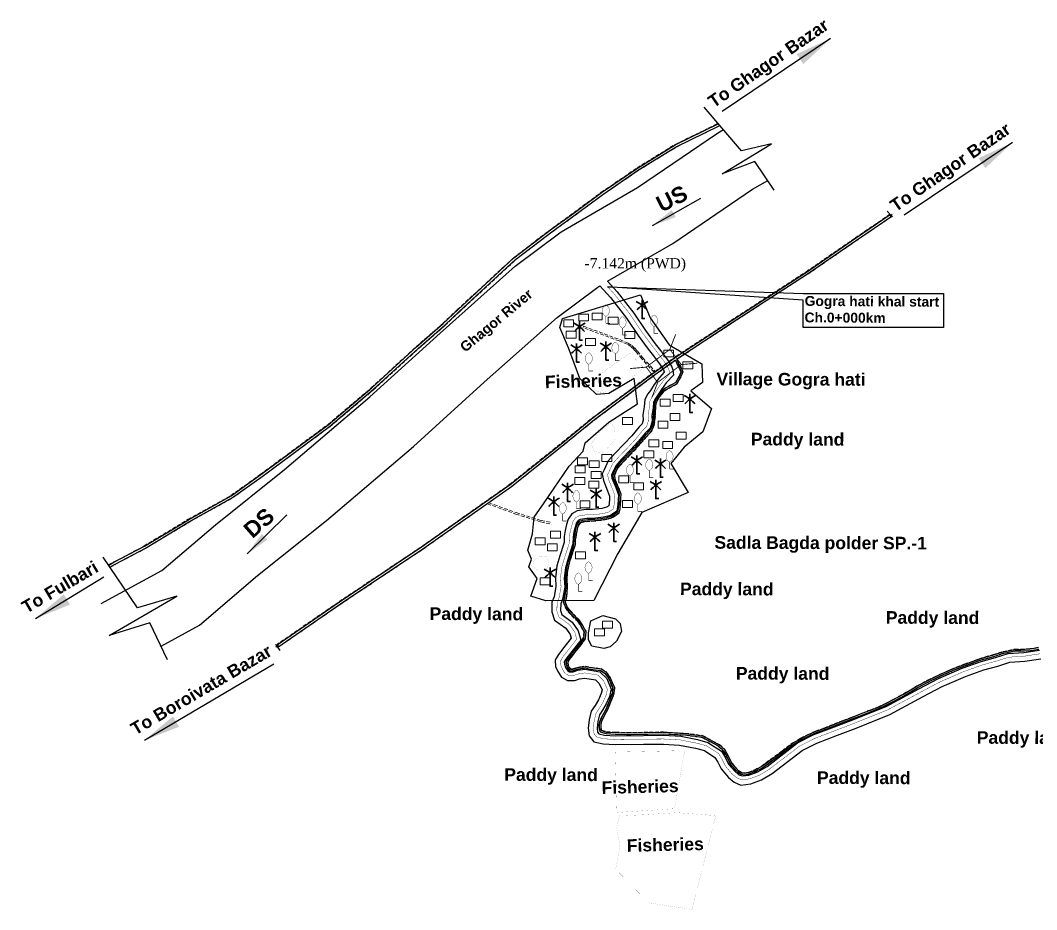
# Model space of a CAD drawing. Header units: millimetres. Extents: x -60726 to 103, y -105149 to -48.
# Drawn here: x -59282 to -57899, y -105149 to -103939 of the extents above; entities that cross this region are included whole.
import ezdxf

# ---------------------------------------------------------------- set-up
doc = ezdxf.new("R2010")
doc.units = ezdxf.units.MM
doc.header["$MEASUREMENT"] = 0
for name, pattern in [('DASHED2', [0.375, 0.25, -0.125]), ('HIDDENX2', [0.75, 0.5, -0.25]), ('PHANTOM2', [1.25, 0.625, -0.125, 0.125, -0.125, 0.125, -0.125])]:
    doc.linetypes.add(name, pattern=pattern)
for name, color, linetype in [('BC RD', 31, 'Continuous'), ('HBB RD', 241, 'Continuous'), ('Khal', 4, 'Continuous'), ('Proposed khal', 1, 'Continuous'), ('RIVER', 150, 'Continuous'), ('TEXT', 5, 'Continuous'), ('Trees', 77, 'Continuous')]:
    doc.layers.add(name, color=color, linetype=linetype)
for name, color, linetype, lineweight in [('Earthan Road', 7, 'DASHED2', 9), ('Existing Str', 7, 'PHANTOM2', 35), ('HOUSE', 144, 'Continuous', 18), ('OUTLINE', 7, 'Continuous', 15), ('Pond or Ditch', 7, 'Continuous', 9)]:
    doc.layers.add(name, color=color, linetype=linetype, lineweight=lineweight)
doc.styles.add('b', font='times.ttf')
doc.styles.get("Standard").update_dxf_attribs({"font": 'arial.ttf'})
doc.styles.add('sum', font='arialbd.ttf')
doc.dimstyles.get("Standard").update_dxf_attribs({"dimtxt": 0.18, "dimasz": 0.18, "dimexe": 0.18, "dimexo": 0.0625, "dimgap": 0.09, "dimtad": 0, "dimtih": 1, "dimtoh": 1, "dimdec": 4, "dimzin": 0, "dimdsep": 46, "dimtxsty": 'Standard', "dimblk": 'DATUMBLANK', "dimcen": 0.09, "dimadec": 0, "dimazin": 0, "dimtfac": 1, "dimtdec": 4, "dimtofl": 0, "dimtmove": 0, "dimatfit": 3, "dimfxl": 1, "dimtolj": 1, "dimtzin": 0, "dimarcsym": 0})

# ---------------------------------------------------------------- blocks, each defined once
blk = doc.blocks.new('A$C628710F4')
at = {"layer": 'Trees', "color": 3, "lineweight": 30}
blk.add_lwpolyline([(4.88, 15.85), (4.88, 0), (7.33, 0)], dxfattribs=at)
for centre, start, end in [((-14.26, -13.09), 41.24911, 62.67823), ((24.02, -13.09), 117.32177, 138.75089)]:
    blk.add_arc(centre, 31.06, start, end, dxfattribs=at)
blk = doc.blocks.new('A$C00BC48C8')
at = {"layer": 'Trees', "color": 3, "linetype": 'Continuous', "const_width": 0.179}
blk.add_lwpolyline([(1.74, 3.81, 0.606435), (1.74, 10.01, 0.606435)], format="xyb", close=True, dxfattribs=at)
at = {"layer": 'Trees', "color": 3, "linetype": 'Continuous', "const_width": 0.319}
for points in [[(1.74, 3.81), (1.74, 0.16)], [(1.74, 0.16), (3.9, 0.16)]]:
    blk.add_lwpolyline(points, dxfattribs=at)
blk = doc.blocks.new('A$C3F38328A')
at = {"layer": 'Khal', "lineweight": 25, "ltscale": 0.1, "xscale": 1.599999999998545, "yscale": 1.600000000005821, "zscale": 1.6}
blk.add_blockref('A$C00BC48C8', (0.37, 0), dxfattribs=at)
blk = doc.blocks.new('A$C009E12FC')
at = {"layer": 'Existing Str', "linetype": 'Continuous', "const_width": 1.2}
for points in [[(0.3, 49.7), (18.9, 38.1), (59.2, 38.1), (77.8, 49.7)], [(18.9, 12.1), (18.9, 38.1)], [(59.2, 12.1), (59.2, 38.1)], [(0.3, 0.5), (18.9, 12.1), (59.2, 12.1), (77.8, 0.5)]]:
    blk.add_lwpolyline(points, dxfattribs=at)
blk = doc.blocks.new('_DatumBlank')
at = {"color": 0, "linetype": 'ByBlock', "lineweight": -2}
for p, q in [((0, 0.577), (-1, 0)), ((0, -0.577), (0, 0.577)), ((-1, 0), (0, -0.577))]:
    blk.add_line(p, q, dxfattribs=at)
blk = doc.blocks.new('A$C5B990698')
at = {"layer": 'TEXT', "color": 0, "lineweight": 25}
blk.add_leader([(0, 110.8), (26.4, 0)], dimstyle='Standard', override={"dimscale": 0.5, "dimasz": 100, "dimgap": 0.09, "dimtad": 0}, dxfattribs=at)

msp = doc.modelspace()

# ---------------------------------------------------------------- linework, layer by layer
at = {"layer": 'BC RD', "lineweight": 25, "ltscale": 0.1}
for points in [[(-59161.8, -104680.8), (-59154.4, -104676.6), (-59113.1, -104654.8), (-59053.2, -104618.6), (-58994.9, -104586), (-58954.6, -104557.2), (-58862.8, -104489.3), (-58803.6, -104439.2), (-58742.6, -104383.3), (-58706.3, -104351.8), (-58686.6, -104333), (-58610, -104262.3), (-58558.4, -104222.9), (-58528.4, -104201.2), (-58490.9, -104173.4), (-58442.1, -104140), (-58390.6, -104108.3), (-58351.5, -104089.2), (-58332, -104079.6)], [(-59160.1, -104683.3), (-59152.9, -104679.2), (-59111.6, -104657.4), (-59051.7, -104621.1), (-58993.3, -104588.6), (-58952.9, -104559.7), (-58860.9, -104491.7), (-58801.6, -104441.5), (-58740.6, -104385.6), (-58704.3, -104354), (-58684.5, -104335.2), (-58608.1, -104264.6), (-58556.7, -104225.4), (-58526.7, -104203.6), (-58489.2, -104175.9), (-58440.5, -104142.5), (-58389.1, -104111), (-58350.2, -104091.9), (-58329.9, -104081.9)], [(-58102, -104198.6), (-58097.3, -104204.1), (-58095.5, -104203.2), (-58098.2, -104205.2), (-58096.7, -104204.5), (-58094.9, -104206.6)], [(-58933.5, -104789.7), (-58847.7, -104730.6), (-58735.7, -104655.8), (-58615.4, -104570.9), (-58544.1, -104513.9), (-58502, -104479.7), (-58425.4, -104422.7), (-58389, -104396.6), (-58314.5, -104347.9), (-58212, -104281.5), (-58145.3, -104235.6), (-58098, -104203.2)], [(-58388.4, -104399.9), (-58387.3, -104399.1), (-58312.9, -104350.4), (-58210.3, -104284), (-58143.6, -104238), (-58095.9, -104205.4)], [(-58931.5, -104792), (-58846, -104733.1), (-58734, -104658.3), (-58613.6, -104573.3), (-58542.3, -104516.3), (-58500.2, -104482.1), (-58423.6, -104425.2), (-58390.1, -104401.1)], [(-58928.4, -104796.9), (-58932.1, -104790.9), (-58934.2, -104791.8), (-58931, -104789.6), (-58932.9, -104790.4), (-58934.7, -104788.3)]]:
    msp.add_lwpolyline(points, dxfattribs=at)
at = {"layer": 'Earthan Road', "color": 7, "linetype": 'HIDDENX2', "ltscale": 10}
for points in [[(-59162.1, -104680.4), (-59154.6, -104676.2), (-59113.3, -104654.3), (-59053.5, -104618.1), (-58995.2, -104585.6), (-58954.9, -104556.8), (-58863.1, -104488.9), (-58803.9, -104438.9), (-58742.9, -104383), (-58706.7, -104351.4), (-58686.9, -104332.7), (-58610.3, -104261.9), (-58558.7, -104222.5), (-58528.7, -104200.8), (-58491.2, -104173), (-58442.4, -104139.6), (-58390.8, -104107.9), (-58351.8, -104088.7), (-58332.3, -104079.2)], [(-59159.8, -104683.7), (-59152.7, -104679.7), (-59111.3, -104657.8), (-59051.4, -104621.6), (-58993, -104589), (-58952.6, -104560.1), (-58860.6, -104492.1), (-58801.3, -104441.9), (-58740.2, -104386), (-58704, -104354.4), (-58684.2, -104335.6), (-58607.8, -104265), (-58556.4, -104225.8), (-58526.4, -104204), (-58488.9, -104176.3), (-58440.2, -104143), (-58388.9, -104111.4), (-58350, -104092.3), (-58329.6, -104082.3)], [(-58417.8, -104416.7), (-58389.3, -104396.2), (-58314.8, -104347.4), (-58212.3, -104281.1), (-58145.6, -104235.1), (-58098.3, -104202.9)], [(-58387.8, -104400.1), (-58387, -104399.5), (-58312.6, -104350.8), (-58210.1, -104284.4), (-58143.3, -104238.4), (-58095.6, -104205.8)], [(-58419.4, -104417.8), (-58436.1, -104399.6), (-58443.4, -104390.6), (-58447, -104386.7), (-58450.9, -104383.1), (-58455.8, -104379.9), (-58466.7, -104375.4), (-58515.9, -104357.2), (-58515.3, -104355.3), (-58466, -104373.5), (-58454.8, -104378.2), (-58449.6, -104381.5), (-58445.6, -104385.3), (-58441.9, -104389.3), (-58434.6, -104398.3), (-58417.8, -104416.7)], [(-58644.3, -104595.6), (-58613.3, -104573.7), (-58541.9, -104516.6), (-58499.9, -104482.5), (-58423.3, -104425.6), (-58390.3, -104401.9)], [(-58390.3, -104401.9), (-58388.1, -104407.7), (-58385.3, -104412.2), (-58383.1, -104417.3), (-58385.2, -104422.7), (-58390.3, -104431.7), (-58404.8, -104439.6), (-58407.9, -104441.7), (-58413.8, -104449.4), (-58416.4, -104453.7), (-58419, -104458), (-58419.8, -104463.4), (-58420.6, -104477.9), (-58422, -104489.6), (-58424.9, -104496.4), (-58431.6, -104503.5), (-58446.1, -104520), (-58453.9, -104528.4), (-58460, -104534.7), (-58467.8, -104542.9), (-58471, -104547), (-58473.8, -104552.3), (-58476, -104558.4), (-58475.1, -104564), (-58472.7, -104570.1), (-58468.7, -104579.8), (-58467.2, -104583.8), (-58467.6, -104589.7), (-58467.9, -104597.4), (-58468.6, -104603.5), (-58469.7, -104608.2), (-58473.5, -104610.8), (-58478.5, -104613.7), (-58484, -104615.5), (-58491.6, -104616.8), (-58500, -104617.7), (-58507.1, -104618.1), (-58516.7, -104619.1), (-58521.4, -104620.6), (-58524.5, -104624.4), (-58526.6, -104630.7), (-58527.7, -104638), (-58529.1, -104646), (-58529.4, -104652.3), (-58530.6, -104655.9), (-58534.6, -104668.6), (-58536.5, -104673.6), (-58539.4, -104686.3), (-58540.4, -104696.5), (-58540.5, -104702.5), (-58540, -104711), (-58541.1, -104722.3), (-58542.9, -104730.9), (-58540.1, -104738.5), (-58536.3, -104744), (-58531.5, -104748.9), (-58523.7, -104756.9), (-58518.8, -104764.1), (-58514.9, -104771.2), (-58515.7, -104779.6), (-58519.8, -104785.3), (-58523.7, -104790.5), (-58531.5, -104800.2), (-58534.4, -104804.1), (-58537.1, -104807.1), (-58538.5, -104809.8), (-58539.4, -104813.2), (-58538.7, -104817.7), (-58537.3, -104820.9), (-58534.5, -104824.2), (-58530.4, -104824.9), (-58524.6, -104823.2), (-58519.4, -104821.8), (-58512.9, -104820.9), (-58506, -104822.5), (-58492.4, -104824.2), (-58486.3, -104828.2), (-58481.3, -104835.2), (-58478.6, -104841.4), (-58475.9, -104847.6), (-58476.5, -104854.3), (-58478.2, -104859.3), (-58482, -104868.3), (-58484.6, -104875.2), (-58489.1, -104883.8), (-58491.4, -104888), (-58493.3, -104892.4), (-58494.4, -104897.2), (-58494.6, -104901.1), (-58494, -104904.8), (-58492.9, -104907.6), (-58484.5, -104910.2), (-58471.9, -104910.9), (-58455.5, -104911.4), (-58406.6, -104910.4), (-58377.4, -104912.1), (-58353.8, -104915.3), (-58332.3, -104926.9), (-58325.1, -104933.7), (-58320.8, -104941.4), (-58315.6, -104951.7), (-58311.2, -104956.9), (-58306.2, -104962.2), (-58300.9, -104965.6), (-58295.7, -104966.3), (-58290, -104965.1), (-58281.9, -104962.1), (-58271.6, -104956.6), (-58243.1, -104935.6), (-58229.1, -104924.9), (-58218.8, -104918.9), (-58208.9, -104913.9), (-58199.2, -104909.3), (-58187.1, -104905), (-58161.4, -104894.8), (-58151.6, -104891.2), (-58135, -104884.6), (-58123.7, -104880.1), (-58114, -104876.4), (-58103.5, -104871.4), (-58092.1, -104865.6), (-58078.5, -104858.2), (-58069.4, -104853.1), (-58060.3, -104847.5), (-58045.7, -104839.9), (-58029.1, -104831.8), (-58014, -104824.9), (-57996.5, -104818.2), (-57975.2, -104810.4), (-57956.8, -104805.2), (-57943.5, -104800.9), (-57928, -104797.7), (-57920.3, -104797.8), (-57907.6, -104797.1), (-57895.8, -104795.2)], [(-58387.8, -104400.1), (-58385.4, -104406.4), (-58382.7, -104410.8), (-58379.9, -104417.2), (-58382.5, -104424), (-58388.1, -104433.9), (-58403.2, -104442.2), (-58405.8, -104443.9), (-58411.3, -104451.1), (-58413.8, -104455.2), (-58416.1, -104459.1), (-58416.8, -104463.7), (-58417.6, -104478.2), (-58419, -104490.4), (-58422.4, -104498.1), (-58429.4, -104505.5), (-58443.9, -104522), (-58451.8, -104530.4), (-58457.8, -104536.7), (-58465.5, -104544.8), (-58468.5, -104548.6), (-58471.1, -104553.6), (-58472.9, -104558.7), (-58472.1, -104563.2), (-58469.9, -104569), (-58465.9, -104578.7), (-58464.2, -104583.4), (-58464.6, -104589.9), (-58464.9, -104597.7), (-58465.6, -104604), (-58467.1, -104610), (-58471.9, -104613.4), (-58477.2, -104616.5), (-58483.3, -104618.5), (-58491.2, -104619.8), (-58499.8, -104620.7), (-58506.9, -104621.1), (-58516.1, -104622), (-58519.6, -104623.2), (-58521.8, -104625.9), (-58523.7, -104631.4), (-58524.7, -104638.5), (-58526.1, -104646.4), (-58526.4, -104652.8), (-58527.7, -104656.8), (-58531.8, -104669.6), (-58533.6, -104674.4), (-58536.5, -104686.8), (-58537.4, -104696.7), (-58537.5, -104702.4), (-58537, -104711.1), (-58538.1, -104722.8), (-58539.8, -104730.6), (-58537.4, -104737.1), (-58534, -104742), (-58529.3, -104746.8), (-58521.4, -104755), (-58516.3, -104762.6), (-58511.8, -104770.5), (-58512.8, -104780.7), (-58517.4, -104787), (-58521.4, -104792.4), (-58529.1, -104802), (-58532.1, -104806), (-58534.6, -104808.8), (-58535.7, -104811), (-58536.4, -104813.3), (-58535.8, -104816.8), (-58534.7, -104819.3), (-58532.9, -104821.4), (-58530.6, -104821.8), (-58525.4, -104820.3), (-58520, -104818.9), (-58512.8, -104817.9), (-58505.5, -104819.5), (-58491.3, -104821.3), (-58484.1, -104826.1), (-58478.7, -104833.7), (-58475.9, -104840.2), (-58472.8, -104847.1), (-58473.5, -104855), (-58475.4, -104860.4), (-58479.2, -104869.4), (-58481.9, -104876.4), (-58486.5, -104885.2), (-58488.6, -104889.3), (-58490.4, -104893.3), (-58491.4, -104897.6), (-58491.5, -104901), (-58491.1, -104904), (-58490.6, -104905.1), (-58484, -104907.2), (-58471.8, -104907.9), (-58455.5, -104908.4), (-58406.6, -104907.4), (-58377.1, -104909.1), (-58352.9, -104912.4), (-58330.5, -104924.5), (-58322.7, -104931.8), (-58318.2, -104940), (-58313.1, -104950), (-58309, -104954.9), (-58304.3, -104959.9), (-58299.9, -104962.7), (-58295.8, -104963.3), (-58290.8, -104962.3), (-58283.1, -104959.4), (-58273.2, -104954), (-58244.9, -104933.2), (-58230.8, -104922.4), (-58220.2, -104916.2), (-58210.2, -104911.2), (-58200.3, -104906.5), (-58188.1, -104902.2), (-58162.4, -104892), (-58152.7, -104888.4), (-58136.1, -104881.8), (-58124.8, -104877.3), (-58115.2, -104873.7), (-58104.8, -104868.7), (-58093.5, -104862.9), (-58079.9, -104855.6), (-58070.9, -104850.5), (-58061.7, -104844.9), (-58047.1, -104837.2), (-58030.4, -104829.1), (-58015.1, -104822.2), (-57997.6, -104815.4), (-57976.2, -104807.5), (-57957.7, -104802.3), (-57944.3, -104798), (-57928.3, -104794.7), (-57920.3, -104794.8), (-57907.9, -104794.1), (-57896.2, -104792.3)], [(-58933.8, -104789.3), (-58848, -104730.2), (-58736, -104655.4), (-58615.7, -104570.5), (-58544.5, -104513.5), (-58502.3, -104479.3), (-58425.7, -104422.3), (-58419.4, -104417.8)], [(-58931.2, -104792.4), (-58845.7, -104733.5), (-58733.7, -104658.7), (-58646.3, -104597)], [(-58646.3, -104597), (-58607.6, -104610.9), (-58573.4, -104621.7), (-58558.6, -104624.7)], [(-58644.3, -104595.6), (-58607, -104609), (-58572.9, -104619.8), (-58558.2, -104622.7)]]:
    msp.add_lwpolyline(points, dxfattribs=at)
at = {"layer": 'HBB RD', "lineweight": 25, "ltscale": 0.1}
for points in [[(-58390.1, -104401.1), (-58387.7, -104407.5), (-58384.9, -104412), (-58382.6, -104417.3), (-58384.8, -104422.9), (-58389.9, -104432.1), (-58404.5, -104440), (-58407.5, -104442.1), (-58413.4, -104449.7), (-58416, -104454), (-58418.5, -104458.2), (-58419.3, -104463.5), (-58420.1, -104478), (-58421.5, -104489.8), (-58424.5, -104496.7), (-58431.3, -104503.9), (-58445.7, -104520.3), (-58453.6, -104528.7), (-58459.6, -104535), (-58467.4, -104543.2), (-58470.6, -104547.3), (-58473.4, -104552.5), (-58475.5, -104558.5), (-58474.6, -104563.9), (-58472.3, -104569.9), (-58468.2, -104579.7), (-58466.7, -104583.7), (-58467.1, -104589.8), (-58467.4, -104597.5), (-58468.1, -104603.6), (-58469.3, -104608.5), (-58473.2, -104611.2), (-58478.3, -104614.2), (-58483.9, -104616), (-58491.5, -104617.3), (-58500, -104618.2), (-58507.1, -104618.6), (-58516.6, -104619.6), (-58521.1, -104621), (-58524, -104624.6), (-58526.1, -104630.8), (-58527.2, -104638.1), (-58528.6, -104646.1), (-58528.9, -104652.4), (-58530.1, -104656.1), (-58534.1, -104668.7), (-58536, -104673.7), (-58538.9, -104686.4), (-58539.9, -104696.5), (-58540, -104702.5), (-58539.5, -104711), (-58540.6, -104722.4), (-58542.4, -104730.8), (-58539.7, -104738.3), (-58535.9, -104743.7), (-58531.1, -104748.5), (-58523.3, -104756.5), (-58518.4, -104763.9), (-58514.4, -104771.1), (-58515.2, -104779.8), (-58519.4, -104785.6), (-58523.3, -104790.8), (-58531.1, -104800.5), (-58534.1, -104804.4), (-58536.6, -104807.4), (-58538, -104810), (-58538.9, -104813.2), (-58538.2, -104817.6), (-58536.9, -104820.6), (-58534.3, -104823.7), (-58530.4, -104824.4), (-58524.8, -104822.7), (-58519.5, -104821.3), (-58512.9, -104820.4), (-58505.9, -104822), (-58492.2, -104823.7), (-58485.9, -104827.9), (-58480.9, -104834.9), (-58478.2, -104841.2), (-58475.4, -104847.5), (-58476, -104854.4), (-58477.7, -104859.5), (-58481.5, -104868.5), (-58484.2, -104875.4), (-58488.7, -104884), (-58490.9, -104888.2), (-58492.8, -104892.5), (-58493.9, -104897.2), (-58494.1, -104901.1), (-58493.6, -104904.6), (-58492.5, -104907.2), (-58484.4, -104909.7), (-58471.9, -104910.4), (-58455.5, -104910.9), (-58406.6, -104909.9), (-58377.4, -104911.6), (-58353.7, -104914.8), (-58332, -104926.5), (-58324.7, -104933.4), (-58320.4, -104941.1), (-58315.2, -104951.4), (-58310.8, -104956.6), (-58305.9, -104961.8), (-58300.8, -104965.2), (-58295.7, -104965.8), (-58290.1, -104964.7), (-58282.1, -104961.6), (-58271.8, -104956.2), (-58243.4, -104935.2), (-58229.4, -104924.5), (-58219, -104918.4), (-58209.1, -104913.5), (-58199.4, -104908.8), (-58187.2, -104904.6), (-58161.5, -104894.3), (-58151.8, -104890.7), (-58135.2, -104884.1), (-58123.9, -104879.7), (-58114.2, -104876), (-58103.7, -104871), (-58092.3, -104865.1), (-58078.7, -104857.8), (-58069.6, -104852.7), (-58060.5, -104847.1), (-58045.9, -104839.4), (-58029.3, -104831.3), (-58014.2, -104824.5), (-57996.7, -104817.7), (-57975.4, -104809.9), (-57957, -104804.7), (-57943.6, -104800.4), (-57928.1, -104797.2), (-57920.3, -104797.3), (-57907.6, -104796.6), (-57895.8, -104794.7)], [(-58388.4, -104399.9), (-58385.9, -104406.6), (-58383.1, -104411.1), (-58380.4, -104417.2), (-58383, -104423.8), (-58388.5, -104433.6), (-58403.5, -104441.7), (-58406.2, -104443.6), (-58411.8, -104450.8), (-58414.3, -104455), (-58416.6, -104458.9), (-58417.3, -104463.6), (-58418.1, -104478.1), (-58419.5, -104490.3), (-58422.8, -104497.8), (-58429.8, -104505.2), (-58444.3, -104521.6), (-58452.1, -104530.1), (-58458.2, -104536.4), (-58465.9, -104544.5), (-58468.9, -104548.4), (-58471.5, -104553.4), (-58473.4, -104558.7), (-58472.6, -104563.4), (-58470.4, -104569.2), (-58466.4, -104578.9), (-58464.7, -104583.4), (-58465.1, -104589.9), (-58465.4, -104597.6), (-58466.1, -104603.9), (-58467.5, -104609.7), (-58472.1, -104612.9), (-58477.4, -104616), (-58483.4, -104618), (-58491.3, -104619.3), (-58499.8, -104620.2), (-58506.9, -104620.6), (-58516.2, -104621.6), (-58519.9, -104622.7), (-58522.2, -104625.6), (-58524.2, -104631.3), (-58525.2, -104638.4), (-58526.6, -104646.3), (-58526.9, -104652.7), (-58528.2, -104656.7), (-58532.2, -104669.4), (-58534.1, -104674.3), (-58537, -104686.7), (-58537.9, -104696.6), (-58538, -104702.4), (-58537.5, -104711.1), (-58538.6, -104722.7), (-58540.3, -104730.7), (-58537.9, -104737.4), (-58534.4, -104742.4), (-58529.7, -104747.1), (-58521.8, -104755.3), (-58516.7, -104762.8), (-58512.3, -104770.7), (-58513.2, -104780.5), (-58517.8, -104786.7), (-58521.7, -104792), (-58529.5, -104801.7), (-58532.5, -104805.7), (-58535, -104808.5), (-58536.2, -104810.8), (-58536.9, -104813.3), (-58536.3, -104817), (-58535.1, -104819.6), (-58533.2, -104821.9), (-58530.6, -104822.4), (-58525.3, -104820.8), (-58519.9, -104819.3), (-58512.8, -104818.4), (-58505.6, -104820), (-58491.5, -104821.8), (-58484.5, -104826.4), (-58479.2, -104834), (-58476.4, -104840.4), (-58473.3, -104847.2), (-58474, -104854.9), (-58475.8, -104860.2), (-58479.7, -104869.2), (-58482.4, -104876.2), (-58486.9, -104884.9), (-58489.1, -104889.1), (-58490.9, -104893.2), (-58491.9, -104897.5), (-58492, -104901), (-58491.6, -104904.1), (-58491, -104905.5), (-58484.1, -104907.7), (-58471.8, -104908.4), (-58455.5, -104908.9), (-58406.6, -104907.9), (-58377.2, -104909.6), (-58353, -104912.9), (-58330.8, -104924.9), (-58323.1, -104932.1), (-58318.6, -104940.2), (-58313.5, -104950.3), (-58309.3, -104955.2), (-58304.6, -104960.3), (-58300.1, -104963.2), (-58295.8, -104963.8), (-58290.7, -104962.7), (-58282.9, -104959.8), (-58272.9, -104954.5), (-58244.6, -104933.6), (-58230.5, -104922.8), (-58220, -104916.7), (-58210, -104911.7), (-58200.2, -104907), (-58187.9, -104902.7), (-58162.3, -104892.5), (-58152.5, -104888.8), (-58135.9, -104882.2), (-58124.6, -104877.8), (-58115, -104874.1), (-58104.6, -104869.2), (-58093.3, -104863.4), (-58079.7, -104856), (-58070.6, -104850.9), (-58061.5, -104845.4), (-58046.8, -104837.6), (-58030.2, -104829.5), (-58014.9, -104822.6), (-57997.4, -104815.8), (-57976, -104808), (-57957.5, -104802.8), (-57944.2, -104798.5), (-57928.3, -104795.2), (-57920.3, -104795.3), (-57907.8, -104794.6), (-57896.1, -104792.8)]]:
    msp.add_lwpolyline(points, dxfattribs=at)
at = {"layer": 'HOUSE'}
for points in [[(-58521.9, -104348.1), (-58508.4, -104348.1), (-58508.4, -104338.7), (-58521.9, -104338.7), (-58521.9, -104348.1)], [(-58503.7, -104346.7), (-58490.2, -104346.7), (-58490.2, -104337.3), (-58503.7, -104337.3), (-58503.7, -104346.7)], [(-58542.3, -104356.1), (-58528.8, -104356.1), (-58528.8, -104346.7), (-58542.3, -104346.7), (-58542.3, -104356.1)], [(-58481.7, -104352.5), (-58468.2, -104352.5), (-58468.2, -104343), (-58481.7, -104343), (-58481.7, -104352.5)], [(-58538.9, -104371.5), (-58525.4, -104371.5), (-58525.4, -104362), (-58538.9, -104362), (-58538.9, -104371.5)], [(-58459.1, -104371.8), (-58445.6, -104371.8), (-58445.6, -104362.4), (-58459.1, -104362.4), (-58459.1, -104371.8)], [(-58512.6, -104381.4), (-58499.1, -104381.4), (-58499.1, -104371.9), (-58512.6, -104371.9), (-58512.6, -104381.4)], [(-58406.2, -104397.1), (-58392.7, -104397.1), (-58392.7, -104387.7), (-58406.2, -104387.7), (-58406.2, -104397.1)], [(-58380, -104413.1), (-58366.5, -104413.1), (-58366.5, -104403.7), (-58380, -104403.7), (-58380, -104413.1)], [(-58393.4, -104457.6), (-58379.9, -104457.6), (-58379.9, -104448.1), (-58393.4, -104448.1), (-58393.4, -104457.6)], [(-58411.1, -104464.3), (-58397.6, -104464.3), (-58397.6, -104454.8), (-58411.1, -104454.8), (-58411.1, -104464.3)], [(-58397.6, -104483.5), (-58384.1, -104483.5), (-58384.1, -104474), (-58397.6, -104474), (-58397.6, -104483.5)], [(-58462.4, -104489), (-58448.9, -104489), (-58448.9, -104479.6), (-58462.4, -104479.6), (-58462.4, -104489)], [(-58413.9, -104494), (-58400.4, -104494), (-58400.4, -104484.6), (-58413.9, -104484.6), (-58413.9, -104494)], [(-58389.3, -104508.8), (-58375.8, -104508.8), (-58375.8, -104499.4), (-58389.3, -104499.4), (-58389.3, -104508.8)], [(-58426.4, -104519.6), (-58412.9, -104519.6), (-58412.9, -104510.1), (-58426.4, -104510.1), (-58426.4, -104519.6)], [(-58407.6, -104521.7), (-58394.1, -104521.7), (-58394.1, -104512.2), (-58407.6, -104512.2), (-58407.6, -104521.7)], [(-58523.5, -104543.8), (-58510, -104543.8), (-58510, -104534.3), (-58523.5, -104534.3), (-58523.5, -104543.8)], [(-58490.5, -104539.6), (-58477, -104539.6), (-58477, -104530.1), (-58490.5, -104530.1), (-58490.5, -104539.6)], [(-58433.3, -104534.6), (-58419.8, -104534.6), (-58419.8, -104525.1), (-58433.3, -104525.1), (-58433.3, -104534.6)], [(-58526.5, -104555), (-58513, -104555), (-58513, -104545.5), (-58526.5, -104545.5), (-58526.5, -104555)], [(-58507.7, -104547.7), (-58494.2, -104547.7), (-58494.2, -104538.3), (-58507.7, -104538.3), (-58507.7, -104547.7)], [(-58527.2, -104570.8), (-58513.7, -104570.8), (-58513.7, -104561.3), (-58527.2, -104561.3), (-58527.2, -104570.8)], [(-58504.8, -104562.4), (-58491.3, -104562.4), (-58491.3, -104553), (-58504.8, -104553), (-58504.8, -104562.4)], [(-58467.5, -104568.4), (-58454, -104568.4), (-58454, -104558.9), (-58467.5, -104558.9), (-58467.5, -104568.4)], [(-58508.1, -104575.7), (-58494.6, -104575.7), (-58494.6, -104566.2), (-58508.1, -104566.2), (-58508.1, -104575.7)], [(-58447.1, -104578), (-58433.6, -104578), (-58433.6, -104568.5), (-58447.1, -104568.5), (-58447.1, -104578)], [(-58520.1, -104602.4), (-58506.6, -104602.4), (-58506.6, -104592.9), (-58520.1, -104592.9), (-58520.1, -104602.4)], [(-58462.3, -104602), (-58448.8, -104602), (-58448.8, -104592.5), (-58462.3, -104592.5), (-58462.3, -104602)], [(-58581, -104652.7), (-58567.5, -104652.7), (-58567.5, -104643.3), (-58581, -104643.3), (-58581, -104652.7)], [(-58560.1, -104643.9), (-58546.6, -104643.9), (-58546.6, -104634.4), (-58560.1, -104634.4), (-58560.1, -104643.9)], [(-58564.6, -104660.9), (-58551.1, -104660.9), (-58551.1, -104651.5), (-58564.6, -104651.5), (-58564.6, -104660.9)], [(-58526.3, -104671.9), (-58512.8, -104671.9), (-58512.8, -104662.4), (-58526.3, -104662.4), (-58526.3, -104671.9)], [(-58574.5, -104707.2), (-58561, -104707.2), (-58561, -104697.7), (-58574.5, -104697.7), (-58574.5, -104707.2)], [(-58500.4, -104776.9), (-58486.9, -104776.9), (-58486.9, -104767.4), (-58500.4, -104767.4), (-58500.4, -104776.9)], [(-58489.3, -104766.1), (-58475.8, -104766.1), (-58475.8, -104756.7), (-58489.3, -104756.7), (-58489.3, -104766.1)]]:
    msp.add_lwpolyline(points, dxfattribs=at)
at = {"layer": 'Khal', "lineweight": 25, "ltscale": 0.1}
for points in [[(-58255.7, -104169.9), (-58282.4, -104130.9), (-58326.5, -104147.7), (-58259.3, -104106.8), (-58300.4, -104116.5), (-58351.2, -104057)], [(-58566.6, -104728.9), (-58587, -104722.8), (-58578.5, -104698.9), (-58589.6, -104682.9), (-58586.1, -104672.4), (-58591, -104660.2), (-58584.6, -104637.8), (-58582.3, -104615.4), (-58569.1, -104595.9), (-58535, -104545.7), (-58515.9, -104525.2), (-58513.1, -104514.1), (-58481, -104485.8), (-58442, -104461), (-58446.2, -104426.3), (-58480.9, -104447), (-58497.8, -104448.2), (-58520.5, -104426.3), (-58536, -104384.8), (-58547.4, -104356.8), (-58544.1, -104344.7), (-58437.9, -104312.4), (-58424.7, -104343.7), (-58398.7, -104380.8), (-58354.2, -104406.7), (-58353.6, -104431.7), (-58369.4, -104443.4), (-58341.3, -104467.4), (-58353, -104499), (-58378.2, -104520.1), (-58396.4, -104542.3), (-58372.8, -104581.5), (-58436, -104608.8), (-58468.6, -104664.6), (-58501.3, -104728.8), (-58566.6, -104728.9)], [(-59081.6, -104809.6), (-59105.4, -104759.1), (-59160.9, -104776.3), (-59068.8, -104722.6), (-59122.3, -104738.8), (-59169.3, -104669.8)], [(-58505.2, -104756.1), (-58488.9, -104749.1), (-58471.7, -104753.5), (-58465.4, -104760), (-58463.7, -104770.6), (-58470.4, -104783.9), (-58479, -104791.9), (-58487.8, -104794.1), (-58503.9, -104791), (-58508.5, -104782.1), (-58508.5, -104772.8), (-58505.2, -104756.1)]]:
    msp.add_lwpolyline(points, dxfattribs=at)
at = {"layer": 'Pond or Ditch', "color": 4, "const_width": 0.0842}
for points in [[(-58506.5, -104430.6), (-58452.4, -104391.9), (-58433.3, -104412), (-58463.5, -104436.6), (-58481.8, -104444.2), (-58492.7, -104445.6), (-58499.7, -104441.9), (-58506.5, -104430.6)], [(-58504.9, -104515), (-58499.4, -104506.8), (-58494.2, -104500), (-58487.7, -104494.2), (-58480.4, -104488.7), (-58477.1, -104486.8), (-58473.6, -104494.5), (-58472.8, -104501.1), (-58473, -104509.7), (-58478.8, -104517.6), (-58486, -104524.3), (-58491.2, -104527.5), (-58499.1, -104526), (-58501.5, -104524.3), (-58504.9, -104515)], [(-58568, -104686.9), (-58577.3, -104686.5), (-58582.2, -104685), (-58584.1, -104677.8), (-58580, -104671.3), (-58573.1, -104668.2), (-58565.9, -104668.9), (-58562.8, -104675.7), (-58564.1, -104683.9), (-58568, -104686.9)], [(-58466.8, -104934.9), (-58377.8, -104932.9), (-58391.4, -105012), (-58469.8, -105017.2), (-58472.3, -104934.9), (-58466.8, -104934.9)], [(-58466.4, -105021.7), (-58432.9, -105020.3), (-58388, -105017.4), (-58335.3, -105021.4), (-58367.8, -105149.4), (-58427, -105139.9), (-58471.5, -105094.5), (-58465.8, -105063), (-58470.3, -105037.2), (-58466.4, -105021.7)]]:
    msp.add_lwpolyline(points, dxfattribs=at)
at = {"layer": 'Proposed khal', "lineweight": 25, "ltscale": 0.1}
for points in [[(-58482.5, -104294.1), (-58469.5, -104308.4), (-58447.1, -104337.5), (-58431.2, -104361.1), (-58417.8, -104379.1), (-58410.5, -104388.4), (-58401, -104400.9), (-58395.7, -104409.6), (-58393.9, -104414.5), (-58392.9, -104421.8), (-58402.7, -104432.5), (-58409.2, -104441.6), (-58414.6, -104449.6), (-58417.4, -104453.6), (-58420, -104458.5), (-58420.7, -104466.4), (-58422.5, -104476.6), (-58422.1, -104484.6), (-58424.8, -104494.1), (-58430.8, -104500.4), (-58440.8, -104512.4), (-58451.2, -104523.6), (-58463.5, -104536.4), (-58471.6, -104545.4), (-58476.3, -104555.8), (-58477.4, -104558), (-58476.6, -104562), (-58471.5, -104574.8), (-58467.7, -104584.7), (-58468.2, -104591.7), (-58468.6, -104598), (-58469.9, -104606.8), (-58478.8, -104612.7), (-58488, -104615.4), (-58502.6, -104616.9), (-58511, -104616.9), (-58519.9, -104618.3), (-58522.8, -104619.9), (-58525.2, -104623.3), (-58526.7, -104628.6), (-58528.6, -104635.7), (-58529.6, -104642.6), (-58529.8, -104651.7), (-58536.3, -104671.3), (-58540, -104684), (-58541.7, -104698), (-58540.8, -104710.4), (-58543.9, -104726.8), (-58546.4, -104733.3), (-58546.6, -104742.2), (-58544.7, -104747.8), (-58530.9, -104758), (-58522.5, -104769.7), (-58519.1, -104782.4), (-58531.4, -104798.1), (-58539.6, -104808.6), (-58541.6, -104812.2), (-58541.6, -104812.2), (-58541.4, -104815.5), (-58539.7, -104819.6), (-58536.8, -104824.3), (-58534.3, -104825.6), (-58529.3, -104825.6), (-58523.3, -104823.6), (-58513.5, -104822.2), (-58493.2, -104825.6), (-58483.7, -104835), (-58477.6, -104849.1), (-58479.8, -104859.1), (-58484.4, -104869.4), (-58489.5, -104878), (-58493.7, -104884.3), (-58496, -104893.2), (-58496.9, -104902.5), (-58496.2, -104908), (-58494.5, -104910.2), (-58486.9, -104912), (-58471.9, -104912.7), (-58433.8, -104912.3), (-58406.4, -104912.1), (-58383.1, -104913.4), (-58360.4, -104918), (-58346, -104921.7), (-58327.6, -104933.6), (-58322.1, -104942.9), (-58317.9, -104951.2), (-58309.6, -104961.1), (-58304.1, -104965.7), (-58299.6, -104967.5), (-58290.5, -104966.5), (-58278.2, -104961.9), (-58265.6, -104954.4), (-58224, -104922.5), (-58202.6, -104911.7), (-58173.9, -104900.7), (-58148.8, -104891.1), (-58103.6, -104872.9), (-58058.9, -104849), (-58032.3, -104834.9), (-57999.8, -104820.8), (-57974.2, -104811.6), (-57954.6, -104806.2), (-57937.4, -104800.8), (-57916, -104799.4), (-57894.8, -104796.2)], [(-58493.1, -104300.2), (-58478.7, -104316.1), (-58456.8, -104344.5), (-58441, -104368), (-58427.3, -104386.3), (-58420, -104395.7), (-58410.9, -104407.7), (-58406.6, -104414.8), (-58405.6, -104417.4), (-58405.5, -104417.8), (-58412.1, -104424.9), (-58419.1, -104434.8), (-58424.4, -104442.8), (-58427.7, -104447.3), (-58431.7, -104455.1), (-58432.6, -104464.8), (-58434.6, -104475.9), (-58434.2, -104483.2), (-58435.5, -104488), (-58439.8, -104492.4), (-58449.8, -104504.5), (-58459.9, -104515.4), (-58472.3, -104528.2), (-58481.7, -104538.7), (-58487.2, -104550.7), (-58489.9, -104556.3), (-58488.2, -104565.4), (-58482.7, -104579.2), (-58479.9, -104586.4), (-58480.2, -104590.9), (-58480.6, -104596.8), (-58481, -104599.8), (-58483.9, -104601.7), (-58490.3, -104603.5), (-58503.2, -104604.9), (-58511.9, -104604.9), (-58523.9, -104606.7), (-58531.1, -104610.8), (-58536.1, -104618.1), (-58538.3, -104625.4), (-58540.4, -104633.4), (-58541.5, -104641.6), (-58541.7, -104649.6), (-58547.7, -104667.7), (-58551.8, -104681.5), (-58553.7, -104697.7), (-58552.9, -104709.7), (-58555.5, -104723.6), (-58558.3, -104731), (-58558.7, -104744.1), (-58554.8, -104755.2), (-58539.6, -104766.5), (-58533.5, -104774.9), (-58532.3, -104779.7), (-58540.8, -104790.7), (-58549.6, -104801.9), (-58552.2, -104806.6), (-58553.8, -104809.7), (-58553.3, -104818.3), (-58550.4, -104825.1), (-58545.4, -104833.2), (-58537.2, -104837.7), (-58527.3, -104837.5), (-58520.6, -104835.4), (-58513.6, -104834.3), (-58498.9, -104836.8), (-58493.9, -104841.8), (-58490.2, -104850.3), (-58491.3, -104855.3), (-58495.1, -104863.9), (-58499.6, -104871.6), (-58504.8, -104879.3), (-58507.8, -104891.1), (-58508.9, -104902.6), (-58507.8, -104912.9), (-58501.2, -104920.9), (-58488.6, -104923.9), (-58472.1, -104924.7), (-58433.8, -104924.3), (-58406.7, -104924.1), (-58384.6, -104925.4), (-58363.1, -104929.7), (-58350.9, -104932.8), (-58336.5, -104942.1), (-58332.6, -104948.6), (-58328.1, -104957.9), (-58318.1, -104969.7), (-58310.4, -104976.1), (-58301.3, -104979.8), (-58287.7, -104978.3), (-58273, -104972.8), (-58258.8, -104964.3), (-58217.6, -104932.7), (-58197.8, -104922.7), (-58169.6, -104911.9), (-58144.5, -104902.3), (-58098.5, -104883.8), (-58053.3, -104859.5), (-58027.1, -104845.7), (-57995.4, -104831.9), (-57970.6, -104823.1), (-57951.3, -104817.8), (-57935.2, -104812.7), (-57914.7, -104811.3), (-57892.8, -104808)]]:
    msp.add_lwpolyline(points, dxfattribs=at)
at = {"layer": 'Proposed khal', "color": 7, "linetype": 'PHANTOM2', "lineweight": 25, "ltscale": 10, "const_width": 0.5}
msp.add_lwpolyline([(-58482.5, -104301.5), (-58473.3, -104311.6), (-58451.1, -104340.4), (-58435.3, -104364), (-58421.8, -104382.1), (-58414.5, -104391.4), (-58405.1, -104403.8), (-58400.3, -104411.8), (-58398.8, -104415.7), (-58398.2, -104420.2), (-58406.6, -104429.4), (-58413.3, -104438.7), (-58418.7, -104446.7), (-58421.7, -104451), (-58424.9, -104457.1), (-58425.7, -104465.8), (-58427.5, -104476.3), (-58427.1, -104484), (-58429.3, -104491.6), (-58434.6, -104497), (-58444.6, -104509.1), (-58454.8, -104520.2), (-58467.2, -104533), (-58475.8, -104542.6), (-58480.9, -104553.7), (-58482.6, -104557.3), (-58481.4, -104563.4), (-58476.1, -104576.6), (-58472.8, -104585.4), (-58473.2, -104591.3), (-58473.6, -104597.5), (-58474.5, -104603.9), (-58480.9, -104608.1), (-58488.9, -104610.4), (-58502.8, -104611.9), (-58511.4, -104611.9), (-58521.5, -104613.5), (-58526.3, -104616.1), (-58529.7, -104621.1), (-58531.5, -104627.3), (-58533.5, -104634.7), (-58534.5, -104642.2), (-58534.8, -104650.8), (-58541, -104669.8), (-58544.9, -104682.9), (-58546.7, -104697.8), (-58545.9, -104710.1), (-58548.8, -104725.5), (-58551.3, -104732.3), (-58551.6, -104743), (-58548.9, -104750.9), (-58534.5, -104761.5), (-58527.1, -104771.9), (-58524.6, -104781.2), (-58535.3, -104795), (-58543.8, -104805.8), (-58546, -104809.8), (-58546.7, -104811.2), (-58546.3, -104816.6), (-58544.1, -104821.9), (-58540.4, -104828), (-58535.5, -104830.7), (-58528.4, -104830.5), (-58522.2, -104828.5), (-58513.5, -104827.2), (-58495.6, -104830.2), (-58488, -104837.8), (-58482.9, -104849.6), (-58484.6, -104857.5), (-58488.8, -104867.1), (-58493.7, -104875.3), (-58498.3, -104882.2), (-58500.9, -104892.3), (-58501.9, -104902.5), (-58501, -104910.1), (-58497.3, -104914.6), (-58487.6, -104916.9), (-58472, -104917.7), (-58433.8, -104917.3), (-58406.6, -104917.1), (-58383.7, -104918.4), (-58361.5, -104922.8), (-58348.1, -104926.3), (-58331.3, -104937.1), (-58326.5, -104945.3), (-58322.2, -104954), (-58313.2, -104964.7), (-58306.7, -104970), (-58300.3, -104972.6), (-58289.3, -104971.4), (-58276.1, -104966.5), (-58262.8, -104958.5), (-58221.3, -104926.8), (-58200.6, -104916.3), (-58172.1, -104905.4), (-58147, -104895.7), (-58101.5, -104877.5), (-58056.6, -104853.4), (-58030.1, -104839.4), (-57998, -104825.4), (-57972.7, -104816.4), (-57953.2, -104811), (-57936.5, -104805.8), (-57915.4, -104804.4), (-57894, -104801.1)], dxfattribs=at)
at = {"layer": 'RIVER', "color": 4, "linetype": 'Continuous'}
for points in [[(-59171.7, -104732.9), (-59089.3, -104688), (-59016.4, -104625.5), (-58922.5, -104550.3), (-58806.2, -104451.5), (-58710.6, -104364.6), (-58608.2, -104273.7), (-58545.8, -104226.7), (-58441.7, -104166.5), (-58333.1, -104092.4), (-58325, -104087.7)], [(-58482.5, -104294.1), (-58393.8, -104242.8), (-58285.3, -104168.7), (-58264.6, -104156.9)], [(-59090.4, -104791), (-59037.9, -104762.4), (-58959, -104694.8), (-58865.3, -104619.7), (-58746.8, -104519.1), (-58650.5, -104431.5), (-58551.2, -104343.5), (-58496, -104301.9), (-58493.1, -104300.2)]]:
    msp.add_lwpolyline(points, dxfattribs=at)
at = {"layer": 'TEXT', "color": 7}
msp.add_lwpolyline([(-58216.5, -104320), (-58482.5, -104301.5), (-58216.5, -104310.6), (-58025.5, -104310.6), (-58025.5, -104356.8), (-58216.5, -104356.8)], close=True, dxfattribs=at)

# ---------------------------------------------------------------- block references
at = {"layer": 'Khal', "lineweight": 25, "ltscale": 0.1, "zscale": 0.6656000000000002}
for p, xscale, yscale, rotation in [((-58350.7, -104197.7), 0.6656000000089478, 0.6655999999861706, 106.2653755163255), ((-58910.1, -104626.9), 0.6656000000078278, 0.6655999999868527, 121.4053079402243)]:
    msp.add_blockref('A$C5B990698', p, dxfattribs=dict(at, xscale=xscale, yscale=yscale, rotation=rotation))
at = {"layer": 'Khal', "lineweight": 25, "ltscale": 0.1, "xscale": 1.599999999998545, "yscale": 1.599999999998545, "zscale": 1.6}
for name, p in [('A$C3F38328A', (-58490, -104351.7)), ('A$C628710F4', (-58443.5, -104344.9)), ('A$C3F38328A', (-58424.4, -104365.5)), ('A$C628710F4', (-58528.6, -104374.2)), ('A$C3F38328A', (-58467.3, -104367.8)), ('A$C628710F4', (-58532.6, -104404)), ('A$C628710F4', (-58492.7, -104401.4)), ('A$C3F38328A', (-58477, -104402.5)), ('A$C3F38328A', (-58513.2, -104416.8)), ('A$C628710F4', (-58378.4, -104472.8)), ('A$C628710F4', (-58450.5, -104556.4)), ('A$C3F38328A', (-58403.3, -104550)), ('A$C3F38328A', (-58457.3, -104568.8)), ('A$C3F38328A', (-58431, -104561.7)), ('A$C628710F4', (-58418.5, -104560.8)), ('A$C628710F4', (-58544.8, -104593.7)), ('A$C628710F4', (-58424.8, -104589.9)), ('A$C628710F4', (-58563.7, -104612.4)), ('A$C3F38328A', (-58530, -104604.2)), ('A$C628710F4', (-58506.1, -104601.7)), ('A$C3F38328A', (-58446.5, -104607.6)), ('A$C3F38328A', (-58548.7, -104620.7)), ('A$C628710F4', (-58482.1, -104648.1)), ('A$C628710F4', (-58507.6, -104660.7)), ('A$C628710F4', (-58568.7, -104709.2)), ('A$C3F38328A', (-58513.6, -104701.5)), ('A$C3F38328A', (-58527.4, -104716.5))]:
    msp.add_blockref(name, p, dxfattribs=at)
at = {"layer": 'Khal', "lineweight": 25, "ltscale": 0.1, "rotation": 36.97145100988686}
msp.add_blockref('A$C009E12FC', (-58422.2, -104452.8), dxfattribs=at)

# ---------------------------------------------------------------- texts
at = {"layer": 'OUTLINE', "ltscale": 0.1, "insert": (-58514, -104262.6), "char_height": 14.074, "width": 656.688, "attachment_point": 1, "style": 'b'}
msp.add_mtext('-7.142m (PWD)', dxfattribs=at)
at = {"layer": 'TEXT', "color": 7, "attachment_point": 1, "style": 'sum'}
for s, insert, char_height, width, rotation in [('To Ghagor Bazar', (-58347.9, -104044.7), 17.086, 330.747, 34.5939), ('To Ghagor Bazar', (-58100.2, -104186.3), 17.086, 330.747, 34.5939), ('US', (-58419.1, -104181.1), 21.91, 424.034, 26.3594), ('Ghagor River', (-58685.1, -104380.9), 13.691, 265.021, 39.7511), ('Gogra hati khal start\\PCh.0+000km', (-58214.3, -104314.1), 13.472, 260.781, 359.6306), ('Fisheries', (-58568.1, -104422.6), 17.09, 330.747, 1.4038), ('Village Gogra hati', (-58334.4, -104418.5), 17.086, 330.747, 359.7933), ('Paddy land', (-58287.6, -104500.3), 17.09, 330.747, 359.7933), ('DS', (-58980.4, -104628.7), 21.91, 424.034, 41.4993), ('Sadla Bagda polder SP.-1', (-58337.1, -104641), 17.086, 330.747, 359.7933), ('To Fulbari', (-59282.1, -104732.1), 17.09, 330.747, 30.4077), ('Paddy land', (-58384, -104704.2), 17.09, 330.747, 359.7933), ('Paddy land', (-58724.8, -104738), 17.09, 330.747, 359.7933), ('Paddy land', (-58103.9, -104743.1), 17.09, 330.747, 359.7933), ('To Boroivata Bazar', (-59133.9, -104897.8), 17.086, 330.747, 30.4077), ('Paddy land', (-58308, -104819.1), 17.09, 330.747, 359.7933), ('Paddy land', (-57980.1, -104906.5), 17.09, 330.747, 359.7933), ('Paddy land', (-58623.2, -104956.9), 17.09, 330.747, 359.7933), ('Paddy land', (-58197.6, -104961.1), 17.09, 330.747, 359.7933), ('Fisheries', (-58491, -104974.8), 17.09, 330.747, 1.4038), ('Fisheries', (-58456.7, -105053.7), 17.09, 330.747, 1.4038)]:
    msp.add_mtext(s, dxfattribs=dict(at, insert=insert, char_height=char_height, width=width, rotation=rotation))

# ---------------------------------------------------------------- leaders
at = {"layer": 'TEXT', "color": 0, "lineweight": 25}
for points in [[(-58179.3, -103963.8), (-58326.5, -104062.8)], [(-57931.6, -104105.4), (-58078.8, -104204.3)], [(-59261.2, -104753.2), (-59168.4, -104696.6)], [(-59113, -104918.9), (-58936.8, -104814.7)]]:
    msp.add_leader(points, dimstyle='Standard', override={"dimscale": 0.5, "dimasz": 100, "dimgap": 0.09, "dimtad": 0}, dxfattribs=at)

doc.saveas('drawing.dxf')
